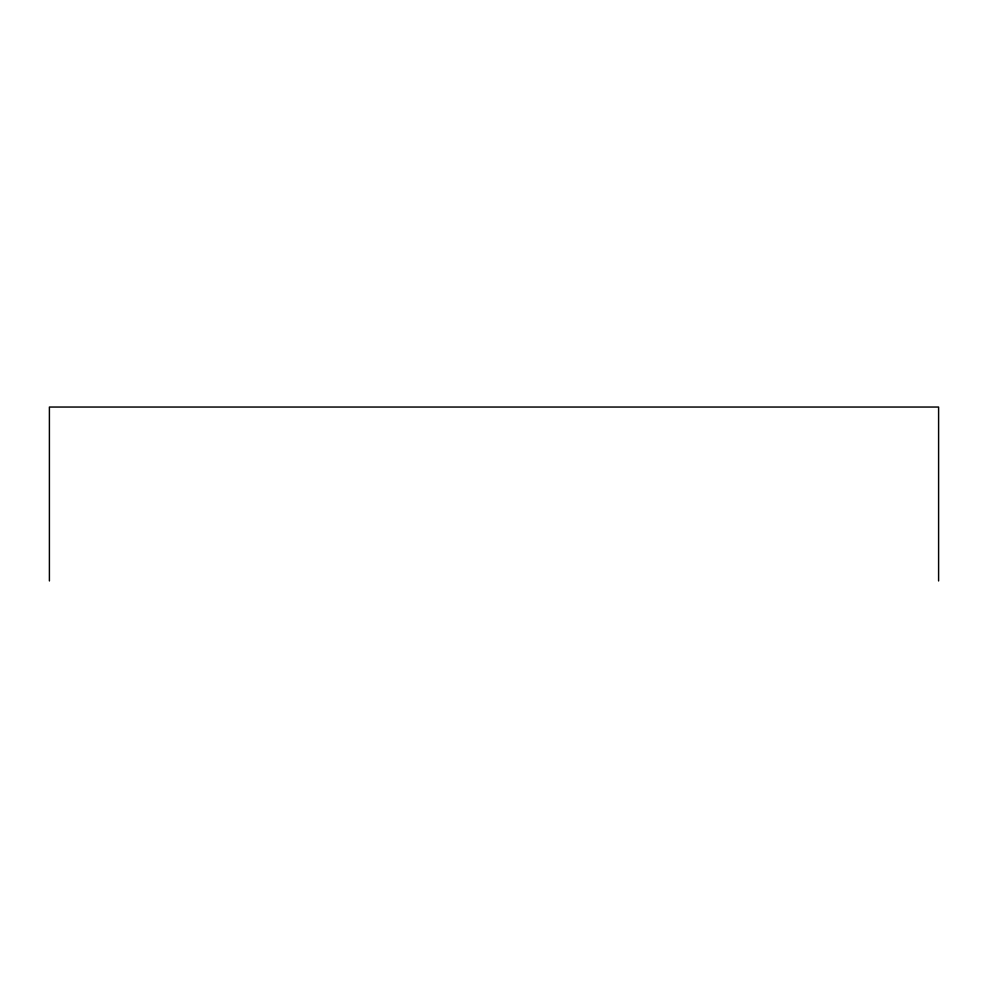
<?xml version="1.0" encoding="UTF-8"?>
<svg xmlns="http://www.w3.org/2000/svg" width="988" height="988" viewBox="0 0 988 988"><rect width="100%" height="100%" fill="white"/><g stroke="black" fill="none" stroke-linecap="round" stroke-linejoin="round"><path stroke-width="1.48" d="M938.6 580.956L938.6 407.044L49.4 407.044L49.4 580.956"/></g></svg>
